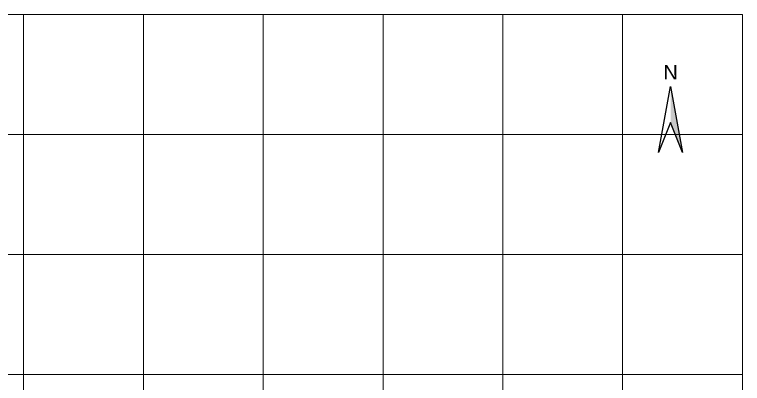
# Model space of a CAD drawing. Header units: metres. Extents: x 338380 to 340000, y 4035100 to 4035907.
# Drawn here: x 339392 to 340000, y 4035593 to 4035900 of the extents above; entities that cross this region are included whole.
import ezdxf
from ezdxf.enums import TextEntityAlignment as Align

# ---------------------------------------------------------------- set-up
doc = ezdxf.new("R2010")
doc.units = ezdxf.units.M
doc.layers.add('MP_GRID', color=8, linetype='Continuous', lineweight=9)
doc.layers.add('MP_NORTH', color=7, linetype='Continuous', lineweight=25)
doc.styles.add('AR', font='arial.ttf')

msp = doc.modelspace()

# ---------------------------------------------------------------- hatches: boundary and pattern name
at = {"layer": 'MP_NORTH'}
msp.add_hatch(color=7, dxfattribs=at).paths.add_polyline_path([(339940, 4035810), (339940, 4035840), (339950, 4035785)])

# ---------------------------------------------------------------- linework, layer by layer
at = {"layer": 'MP_GRID'}
for p, q in [((338800, 4035900), (340000, 4035900)), ((339400, 4035100), (339400, 4035900)), ((339500, 4035100), (339500, 4035900)), ((339600, 4035100), (339600, 4035900)), ((339700, 4035100), (339700, 4035900)), ((339800, 4035100), (339800, 4035900)), ((339900, 4035100), (339900, 4035900)), ((340000, 4035100), (340000, 4035900)), ((338800, 4035800), (340000, 4035800)), ((338800, 4035700), (340000, 4035700)), ((338800, 4035600), (340000, 4035600))]:
    msp.add_line(p, q, dxfattribs=at)
at = {"layer": 'MP_NORTH'}
msp.add_lwpolyline([(339940, 4035810), (339930, 4035785), (339940, 4035840), (339950, 4035785)], close=True, dxfattribs=at)

# ---------------------------------------------------------------- texts
at = {"layer": 'MP_NORTH', "style": 'AR'}
msp.add_text('N', height=12, dxfattribs=at).set_placement((339940, 4035852), align=Align.MIDDLE_CENTER)

doc.saveas('drawing.dxf')
